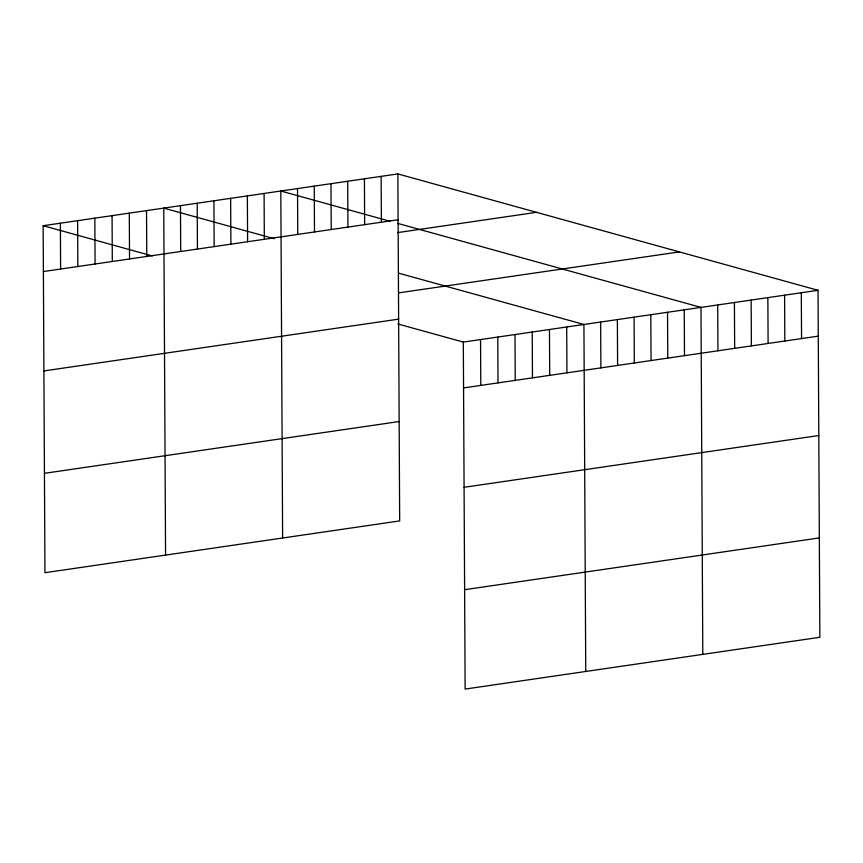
<?xml version="1.0" encoding="UTF-8"?>
<svg xmlns="http://www.w3.org/2000/svg" width="863" height="863" viewBox="0 0 863 863"><rect width="100%" height="100%" fill="white"/><g stroke="black" fill="none" stroke-linecap="round" stroke-linejoin="round"><path stroke-width="1.29" d="M397.865 173.927L399.677 520.918L44.962 572.698L43.15 225.707L397.865 173.927L818.038 290.302L819.85 637.293L465.135 689.073L463.323 342.082L397.843 323.949M43.387 271.543L398.102 219.763M397.595 232.611L536.516 212.33M398.879 292.837L679.375 251.899M43.905 370.928L398.62 319.137M463.323 342.082L818.038 290.302M463.56 387.919L818.275 336.139M44.445 473.323L399.159 421.532M464.078 487.304L818.793 435.524M464.618 589.699L819.332 537.919M389.936 221.241L280.809 191.014L282.622 538.005M397.638 223.366L700.983 307.39L702.795 654.381M274.164 238.684L163.754 208.102L165.567 555.092M398.835 273.215L583.927 324.477L585.74 671.468M43.15 225.707L152.276 255.933M801.306 292.74L801.554 338.576M784.586 295.178L784.834 341.014M767.865 297.627L768.102 343.463M751.144 300.065L751.382 345.901M734.424 302.503L734.661 348.339M717.703 304.941L717.94 350.788M684.251 309.828L684.499 355.664M667.53 312.266L667.779 358.102M650.81 314.715L651.047 360.551M634.089 317.153L634.327 362.989M617.369 319.59L617.606 365.427M600.648 322.039L600.885 367.875M566.689 326.991L566.937 372.827M549.461 329.504L549.709 375.34M532.234 332.018L532.471 377.854M515.006 334.531L515.243 380.378M497.778 337.055L498.016 382.892M480.551 339.569L480.788 385.405M381.144 176.365L381.381 222.201M364.423 178.803L364.661 224.639M347.692 181.241L347.94 227.088M330.971 183.69L331.219 229.526M314.251 186.128L314.488 231.964M297.53 188.566L297.767 234.402M264.089 193.452L264.326 239.288M247.368 195.89L247.605 241.726M230.637 198.328L230.885 244.175M213.916 200.777L214.164 246.613M197.196 203.215L197.433 249.051M180.475 205.653L180.712 251.5M146.527 210.615L146.764 256.451M129.299 213.129L129.536 258.965M112.061 215.642L112.309 261.478M94.833 218.156L95.081 263.992M77.605 220.669L77.843 266.516M60.378 223.193L60.615 269.029"/></g></svg>
